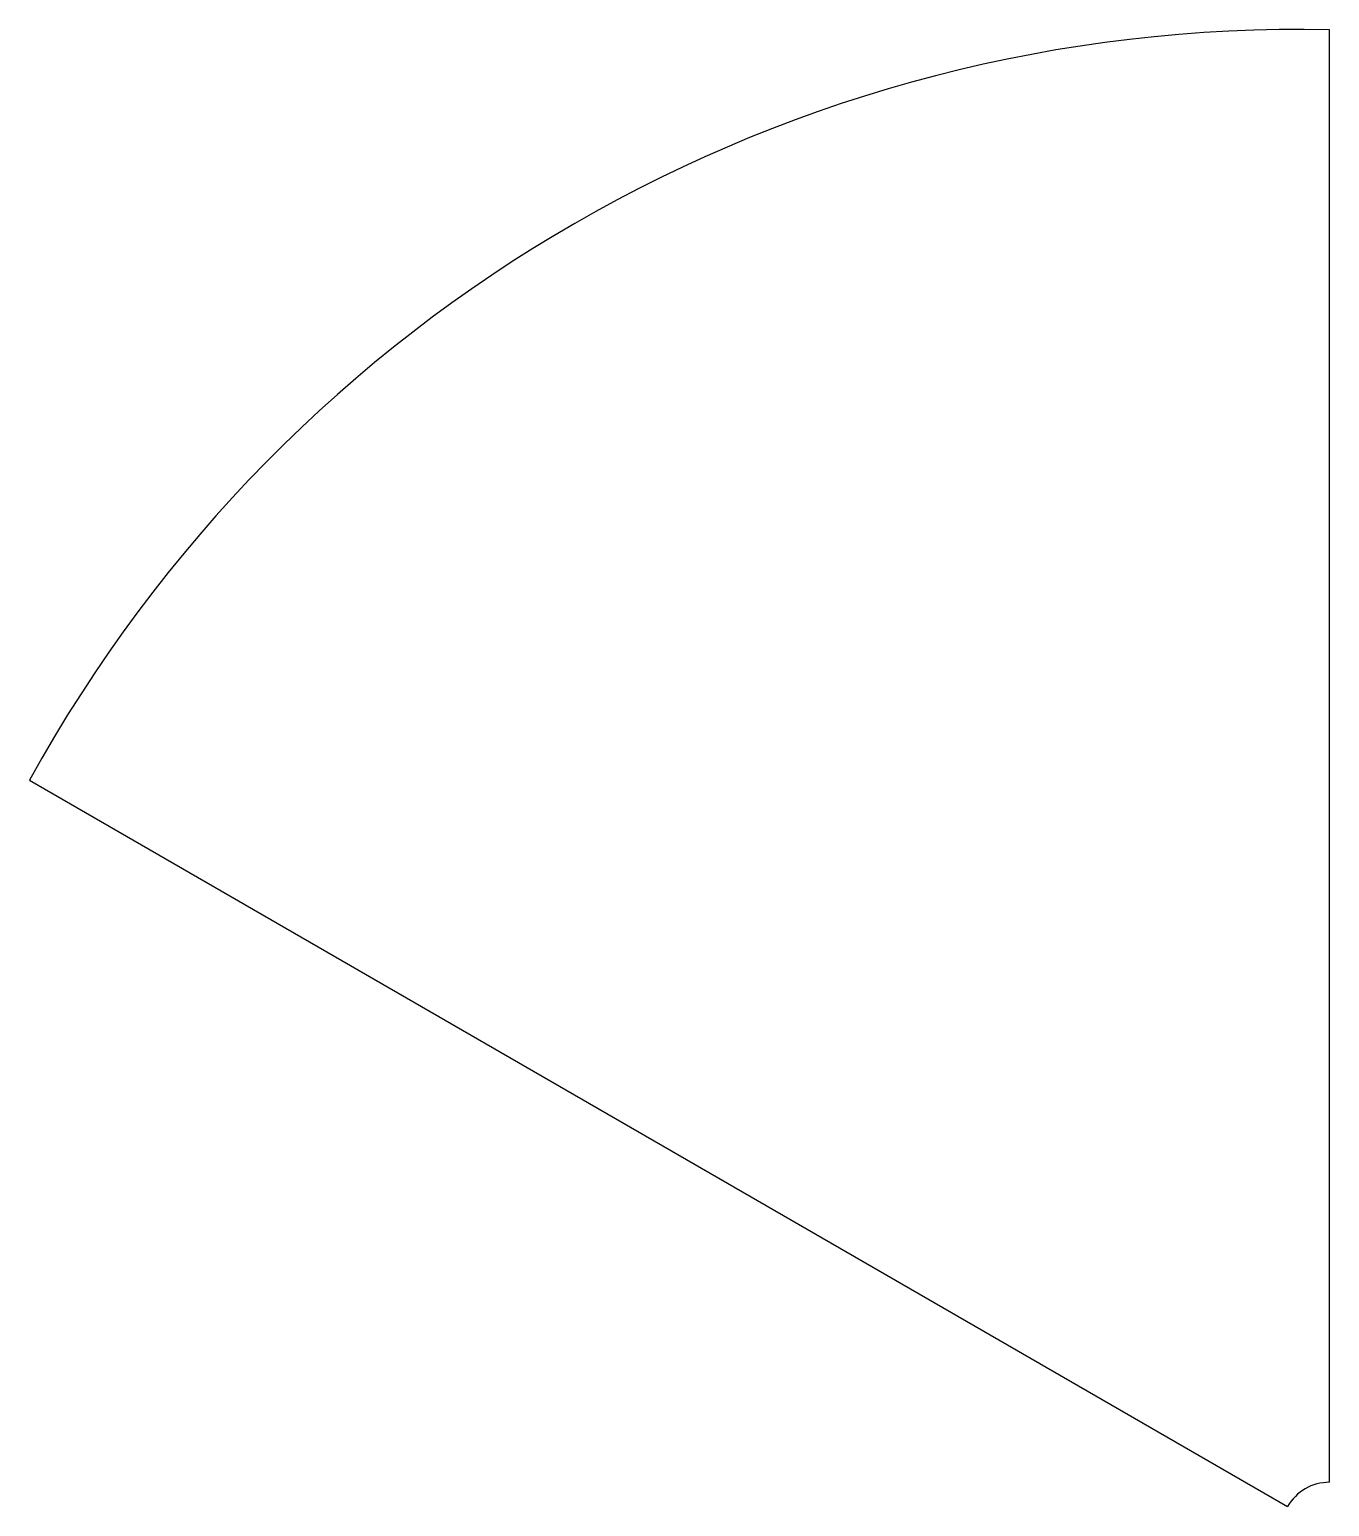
# Model space of a CAD drawing. Header units: millimetres. Extents: x -269 to 0, y 5 to 311.
import ezdxf

# ---------------------------------------------------------------- set-up
doc = ezdxf.new("R2010")
doc.units = ezdxf.units.MM

msp = doc.modelspace()

# ---------------------------------------------------------------- linework, layer by layer
at = {"color": 7, "linetype": 'Continuous', "lineweight": 25}
for p, q in [((0, 10), (0, 310.47)), ((-268.87, 155.24), (-8.66, 5))]:
    msp.add_line(p, q, dxfattribs=at)
for centre, radius, start, end in [((-6.37, 11.04), 299.5, 88.7808, 151.2192), ((0, 0), 10, 90, 150)]:
    msp.add_arc(centre, radius, start, end, dxfattribs=at)

doc.saveas('drawing.dxf')
